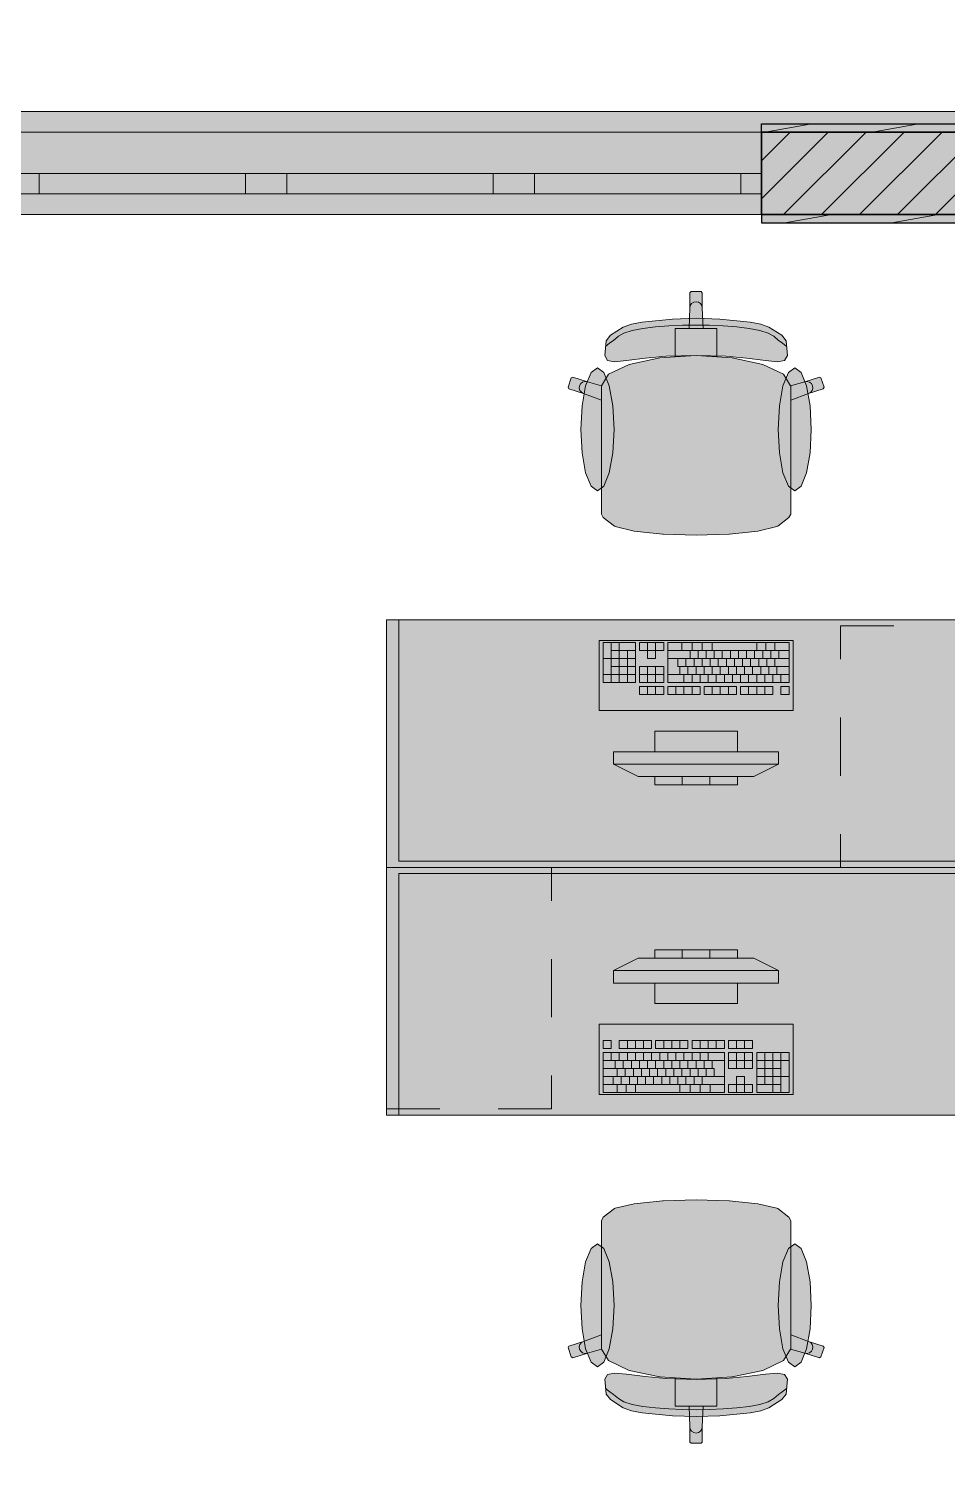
# Model space of a CAD drawing. Header units: inches. Extents: x 99 to 83418, y 65 to 21631.
# Drawn here: x 67800 to 70025, y 16594 to 20088 of the extents above; entities that cross this region are included whole.
import ezdxf

# ---------------------------------------------------------------- set-up
doc = ezdxf.new("R2010")
doc.units = ezdxf.units.IN
doc.header["$MEASUREMENT"] = 0
doc.layers.add('PDF_Interior$-$Furniture$', color=7, linetype='Continuous', true_color=0x573938)
doc.layers.add('PDF_Structural - Bearing', color=7, linetype='Continuous')

msp = doc.modelspace()

# ---------------------------------------------------------------- hatches: boundary and pattern name
at = {"layer": 'PDF_Interior$-$Furniture$', "true_color": 0xffffff, "transparency": 33554559}
for points in [[(69187.6, 18980), (69187.6, 18943.9), (69187.6, 18912.9), (69192.1, 18904.3), (69218.9, 18883.1), (69221.1, 18882.3), (69267, 18871.6), (69335.8, 18864.4), (69336.8, 18864.3), (69416.9, 18861.9), (69416.9, 19451.9), (69404.8, 19451.9), (69401.8, 19448.9), (69401.8, 19412), (69400, 19362.1), (69366.5, 19362.1), (69366.5, 19332.2), (69366.5, 19293.5), (69329.1, 19291.1), (69254.7, 19275.2), (69205, 19251.4), (69187.7, 19223.6), (69153.5, 19233.3), (69118.1, 19244.7), (69114.3, 19242.7), (69106.9, 19220), (69108.8, 19216.2), (69144.2, 19204.8), (69187.6, 19189.1)], [(69646.1, 18980), (69646.1, 19189.1), (69689.5, 19204.8), (69724.9, 19216.2), (69726.9, 19220), (69719.4, 19242.7), (69715.6, 19244.7), (69680.2, 19233.3), (69646, 19223.6), (69628.7, 19251.4), (69579, 19275.2), (69504.6, 19291.1), (69467.2, 19293.5), (69467.2, 19332.2), (69467.2, 19362.1), (69433.7, 19362.1), (69432, 19412), (69432, 19448.9), (69428.9, 19451.9), (69416.9, 19451.9), (69416.9, 18861.9), (69496.9, 18864.3), (69498, 18864.4), (69566.7, 18871.6), (69612.6, 18882.3), (69614.8, 18883.1), (69641.6, 18904.3), (69646.1, 18912.9), (69646.1, 18943.9)], [(69359.4, 19384.9), (69286.1, 19377.9), (69260.3, 19373.1), (69240.3, 19365.9), (69209.3, 19345.8), (69198.8, 19332.6), (69195.5, 19296.5), (69202.2, 19285), (69219.4, 19281.9), (69248.3, 19284.5), (69293.6, 19290.4), (69344.6, 19295), (69416.9, 19297.3), (69416.9, 19387.1)], [(69474.4, 19384.9), (69416.9, 19387.1), (69416.9, 19297.3), (69489.2, 19295), (69540.1, 19290.4), (69585.4, 19284.5), (69614.3, 19281.9), (69631.5, 19285), (69638.3, 19296.5), (69635, 19332.6), (69624.4, 19345.8), (69593.4, 19365.9), (69573.4, 19373.1), (69547.6, 19377.9)], [(69137.6, 19117.8), (69139.4, 19074), (69145.1, 19031.2), (69154.5, 18996.5), (69166, 18975.4), (69177.8, 18968.8), (69189.7, 18975.4), (69201.2, 18996.6), (69210.6, 19031.3), (69216.3, 19074.1), (69218.1, 19117.9), (69216.3, 19161.7), (69210.6, 19204.5), (69201.3, 19239.1), (69189.7, 19260.3), (69177.9, 19266.9), (69166, 19260.3), (69154.5, 19239.1), (69145.1, 19204.4), (69139.4, 19161.6)], [(69696.2, 19117.8), (69694.4, 19161.6), (69688.6, 19204.4), (69679.3, 19239.1), (69667.7, 19260.3), (69655.9, 19266.9), (69644, 19260.3), (69632.5, 19239.2), (69623.1, 19204.5), (69617.4, 19161.7), (69615.6, 19117.9), (69617.4, 19074.1), (69623.1, 19031.2), (69632.5, 18996.5), (69644.1, 18975.4), (69655.9, 18968.8), (69667.7, 18975.3), (69679.3, 18996.5), (69688.7, 19031.2), (69694.4, 19074)], [(68696.9, 18041.9), (68696.9, 18071.9), (68696.9, 18656.9), (68666.9, 18656.9), (68666.9, 17456.9), (68696.9, 17456.9)], [(69616.9, 18336.9), (69516.9, 18336.9), (69516.9, 18386.9), (69316.9, 18386.9), (69316.9, 18336.9), (69216.9, 18336.9), (69216.9, 18306.9), (69276.9, 18276.9), (69316.9, 18276.9), (69316.9, 18256.9), (69516.9, 18256.9), (69516.9, 18276.9), (69556.9, 18276.9), (69616.9, 18306.9)], [(69216.9, 17776.9), (69316.9, 17776.9), (69316.9, 17726.9), (69516.9, 17726.9), (69516.9, 17776.9), (69616.9, 17776.9), (69616.9, 17806.9), (69556.9, 17836.9), (69516.9, 17836.9), (69516.9, 17856.9), (69316.9, 17856.9), (69316.9, 17836.9), (69276.9, 17836.9), (69216.9, 17806.9)], [(69187.6, 17133.7), (69187.6, 16924.6), (69144.2, 16908.9), (69108.8, 16897.5), (69106.9, 16893.7), (69114.3, 16871), (69118.1, 16869), (69153.5, 16880.5), (69187.7, 16890.1), (69205, 16862.3), (69254.7, 16838.5), (69329.1, 16822.6), (69366.5, 16820.2), (69366.5, 16781.5), (69366.5, 16751.6), (69400, 16751.6), (69401.8, 16701.7), (69401.8, 16664.8), (69404.8, 16661.9), (69416.9, 16661.9), (69416.9, 17251.9), (69336.8, 17249.4), (69335.8, 17249.3), (69267, 17242.1), (69221.1, 17231.4), (69218.9, 17230.6), (69192.1, 17209.4), (69187.6, 17200.8), (69187.6, 17169.8)], [(69646.1, 17133.7), (69646.1, 17169.8), (69646.1, 17200.8), (69641.6, 17209.4), (69614.8, 17230.6), (69612.6, 17231.4), (69566.7, 17242.1), (69498, 17249.3), (69496.9, 17249.4), (69416.9, 17251.9), (69416.9, 16661.9), (69428.9, 16661.9), (69432, 16664.8), (69432, 16701.7), (69433.7, 16751.6), (69467.2, 16751.6), (69467.2, 16781.5), (69467.2, 16820.2), (69504.6, 16822.6), (69579, 16838.5), (69628.7, 16862.3), (69646, 16890.1), (69680.2, 16880.5), (69715.6, 16869), (69719.4, 16871), (69726.9, 16893.7), (69724.9, 16897.5), (69689.5, 16908.9), (69646.1, 16924.6)], [(69137.6, 16995.9), (69139.4, 16952.2), (69145.1, 16909.4), (69154.5, 16874.7), (69166, 16853.5), (69177.9, 16846.9), (69189.7, 16853.5), (69201.2, 16874.6), (69210.6, 16909.3), (69216.3, 16952.1), (69218.1, 16995.9), (69216.3, 17039.7), (69210.6, 17082.5), (69201.2, 17117.1), (69189.7, 17138.3), (69177.9, 17144.9), (69166, 17138.3), (69154.5, 17117.2), (69145.1, 17082.5), (69139.4, 17039.7)], [(69696.1, 16995.9), (69694.4, 17039.7), (69688.6, 17082.5), (69679.3, 17117.2), (69667.7, 17138.4), (69655.9, 17144.9), (69644.1, 17138.3), (69632.5, 17117.2), (69623.1, 17082.5), (69617.4, 17039.7), (69615.6, 16995.9), (69617.4, 16952.1), (69623.1, 16909.3), (69632.5, 16874.6), (69644.1, 16853.5), (69655.9, 16846.9), (69667.7, 16853.5), (69679.3, 16874.7), (69688.6, 16909.3), (69694.4, 16952.2)], [(69359.4, 16728.8), (69416.9, 16726.6), (69416.9, 16816.4), (69344.6, 16818.7), (69293.6, 16823.4), (69248.3, 16829.2), (69219.4, 16831.8), (69202.2, 16828.7), (69195.5, 16817.2), (69198.8, 16781.1), (69209.3, 16767.9), (69240.3, 16747.8), (69260.3, 16740.6), (69286.1, 16735.8)], [(69474.4, 16728.8), (69547.6, 16735.8), (69573.4, 16740.6), (69593.4, 16747.8), (69624.4, 16767.9), (69635, 16781.1), (69638.3, 16817.2), (69631.5, 16828.7), (69614.3, 16831.8), (69585.4, 16829.2), (69540.1, 16823.4), (69489.2, 16818.7), (69416.9, 16816.4), (69416.9, 16726.6)]]:
    msp.add_hatch(color=7, dxfattribs=at).paths.add_polyline_path(points)

# ---------------------------------------------------------------- linework, layer by layer
at = {"layer": 'PDF_Interior$-$Furniture$', "color": 126, "lineweight": 25, "true_color": 0x008060}
msp.add_lwpolyline([(70150.4, 19838.1), (69575.4, 19838.1), (69575.4, 19858.1), (70130.4, 19858.1)], dxfattribs=at)
at = {"layer": 'PDF_Interior$-$Furniture$', "color": 121, "lineweight": 13, "true_color": 0x80ffdf}
for points in [[(69697.3, 19858.1), (69583.9, 19838.1)], [(69956.5, 19858.1), (69843.1, 19838.1)], [(69632, 19618.1), (69745.4, 19638.1)], [(69891.1, 19618.1), (70004.5, 19638.1)]]:
    msp.add_lwpolyline(points, dxfattribs=at)
at = {"layer": 'PDF_Interior$-$Furniture$', "color": 126, "lineweight": 25, "true_color": 0x008060}
msp.add_lwpolyline([(70875.4, 19638.1), (69575.4, 19638.1), (69575.4, 19618.1), (70875.4, 19618.1)], close=True, dxfattribs=at)
at = {"layer": 'PDF_Interior$-$Furniture$', "lineweight": 13}
for points in [[(69400, 19362.1), (69401.8, 19412), (69402.9, 19417.7), (69406.2, 19422.5), (69411.1, 19425.8), (69416.9, 19426.9), (69422.6, 19425.8), (69427.5, 19422.5), (69430.8, 19417.7), (69432, 19412), (69433.7, 19362.1)], [(69401.8, 19412), (69401.8, 19448.9), (69404.8, 19451.9), (69416.9, 19451.9), (69428.9, 19451.9), (69432, 19448.9), (69432, 19412)], [(69198.1, 19319.4), (69201.8, 19322.1), (69208.1, 19327.2), (69217.1, 19333.4), (69228.8, 19343.4), (69242, 19351.1), (69262.4, 19357.4), (69288.3, 19362.3), (69318.3, 19366), (69350.8, 19368.6), (69384.1, 19370), (69416.9, 19370.5), (69449.6, 19370), (69482.9, 19368.6), (69515.4, 19366), (69545.4, 19362.3), (69571.3, 19357.4), (69591.7, 19351.1), (69604.9, 19343.4), (69616.6, 19333.4), (69625.6, 19327.2), (69631.9, 19322.1), (69635.6, 19319.4)], [(69467.2, 19293.5), (69467.2, 19332.2), (69467.2, 19362.1), (69433.7, 19362.1), (69416.9, 19362.1), (69400, 19362.1), (69366.5, 19362.1), (69366.5, 19332.2), (69366.5, 19293.5)], [(69646, 19223.6), (69628.7, 19251.4), (69579, 19275.2), (69504.6, 19291.1), (69467.2, 19293.5), (69416.9, 19296.7), (69366.5, 19293.5), (69329.1, 19291.1), (69254.7, 19275.2), (69205, 19251.4), (69187.7, 19223.6)], [(69187.6, 19189.1), (69144.2, 19204.8), (69139.1, 19207.7), (69135.4, 19212.2), (69133.8, 19217.9), (69134.5, 19223.7), (69137.4, 19228.8), (69142, 19232.4), (69147.7, 19233.9), (69153.5, 19233.3), (69118.1, 19244.7), (69114.3, 19242.7), (69106.9, 19220), (69108.8, 19216.2), (69144.2, 19204.8)], [(69153.5, 19233.3), (69187.7, 19223.6), (69187.6, 19223.4), (69187.6, 19189.1), (69187.6, 18980), (69187.6, 18943.9), (69187.6, 18912.9), (69192.1, 18904.3), (69218.9, 18883.1), (69221.1, 18882.3), (69267, 18871.6), (69335.8, 18864.4), (69336.8, 18864.3), (69416.9, 18861.9), (69496.9, 18864.3), (69498, 18864.4), (69566.7, 18871.6), (69612.6, 18882.3), (69614.8, 18883.1), (69641.6, 18904.3), (69646.1, 18912.9), (69646.1, 18943.9), (69646.1, 18980), (69646.1, 19189.1), (69646.1, 19223.4), (69646, 19223.6), (69680.2, 19233.3)], [(69646.1, 19189.1), (69689.5, 19204.8), (69694.6, 19207.7), (69698.3, 19212.2), (69699.9, 19217.9), (69699.2, 19223.7), (69696.3, 19228.8), (69691.7, 19232.4), (69686, 19233.9), (69680.2, 19233.3), (69715.6, 19244.7), (69719.4, 19242.7), (69726.9, 19220), (69724.9, 19216.2), (69689.5, 19204.8)], [(70166.9, 18056.9), (68666.9, 18056.9), (68666.9, 18656.9), (70166.9, 18656.9)], [(70151.9, 18071.9), (68696.9, 18071.9), (68696.9, 18656.9), (68666.9, 18656.9), (68666.9, 17456.9), (68696.9, 17456.9), (68696.9, 18041.9), (70151.9, 18041.9)], [(69896.3, 18641.9), (69766.9, 18641.9), (69766.9, 18561)], [(69211.2, 18602), (69211.2, 18505)], [(69230.8, 18602), (69230.8, 18505)], [(69318.9, 18602), (69318.9, 18582.6), (69299.4, 18582.6), (69299.4, 18602)], [(69382.6, 18602), (69382.6, 18582.6)], [(69407.1, 18602), (69407.1, 18582.6)], [(69431.5, 18602), (69431.5, 18582.6)], [(69456, 18602), (69456, 18582.6)], [(69563.7, 18602), (69563.7, 18582.6)], [(69585.8, 18602), (69585.8, 18582.6)], [(69607.8, 18602), (69607.8, 18582.6)], [(69270, 18563.2), (69191.6, 18563.2)], [(69270, 18582.6), (69211.2, 18582.6)], [(69250.4, 18582.6), (69250.4, 18505)], [(69642.1, 18582.6), (69348.3, 18582.6)], [(69642.1, 18563.2), (69348.3, 18563.2)], [(69642.1, 18543.8), (69372.8, 18543.8), (69372.8, 18563.2)], [(69392.4, 18563.2), (69392.4, 18543.8)], [(69402.2, 18582.6), (69402.2, 18563.2)], [(69412, 18563.2), (69412, 18543.8)], [(69421.8, 18582.6), (69421.8, 18563.2)], [(69431.5, 18563.2), (69431.5, 18543.8)], [(69441.3, 18582.6), (69441.3, 18563.2)], [(69451.1, 18563.2), (69451.1, 18543.8)], [(69460.9, 18582.6), (69460.9, 18563.2)], [(69470.7, 18563.2), (69470.7, 18543.8)], [(69480.5, 18582.6), (69480.5, 18563.2)], [(69490.3, 18563.2), (69490.3, 18543.8)], [(69500.1, 18582.6), (69500.1, 18563.2)], [(69509.9, 18563.2), (69509.9, 18543.8)], [(69519.7, 18582.6), (69519.7, 18563.2)], [(69529.5, 18563.2), (69529.5, 18543.8)], [(69539.3, 18582.6), (69539.3, 18563.2)], [(69549, 18563.2), (69549, 18543.8)], [(69558.8, 18582.6), (69558.8, 18563.2)], [(69568.6, 18563.2), (69568.6, 18543.8)], [(69578.4, 18582.6), (69578.4, 18563.2)], [(69588.2, 18563.2), (69588.2, 18543.8)], [(69598, 18582.6), (69598, 18563.2)], [(69607.8, 18563.2), (69607.8, 18543.8)], [(69617.6, 18582.6), (69617.6, 18563.2)], [(69270, 18524.4), (69191.6, 18524.4)], [(69270, 18543.8), (69211.2, 18543.8)], [(69338.5, 18524.4), (69279.8, 18524.4)], [(69299.4, 18543.8), (69299.4, 18505)], [(69318.9, 18543.8), (69318.9, 18505)], [(69642.1, 18524.4), (69348.3, 18524.4)], [(69377.7, 18543.8), (69377.7, 18524.4)], [(69387.5, 18524.4), (69387.5, 18505)], [(69397.3, 18543.8), (69397.3, 18524.4)], [(69407.1, 18524.4), (69407.1, 18505)], [(69416.9, 18543.8), (69416.9, 18524.4)], [(69426.6, 18524.4), (69426.6, 18505)], [(69436.4, 18543.8), (69436.4, 18524.4)], [(69446.2, 18524.4), (69446.2, 18505)], [(69456, 18543.8), (69456, 18524.4)], [(69465.8, 18524.4), (69465.8, 18505)], [(69475.6, 18543.8), (69475.6, 18524.4)], [(69485.4, 18524.4), (69485.4, 18505)], [(69495.2, 18543.8), (69495.2, 18524.4)], [(69505, 18524.4), (69505, 18505)], [(69514.8, 18543.8), (69514.8, 18524.4)], [(69524.6, 18524.4), (69524.6, 18505)], [(69534.4, 18543.8), (69534.4, 18524.4)], [(69544.1, 18524.4), (69544.1, 18505)], [(69553.9, 18543.8), (69553.9, 18524.4)], [(69563.7, 18524.4), (69563.7, 18505)], [(69573.5, 18543.8), (69573.5, 18524.4)], [(69583.3, 18524.4), (69583.3, 18505)], [(69593.1, 18543.8), (69593.1, 18524.4)], [(69602.9, 18524.4), (69602.9, 18505)], [(69612.7, 18543.8), (69612.7, 18524.4)], [(69622.5, 18524.4), (69622.5, 18505)], [(69299.4, 18495.3), (69299.4, 18475.9)], [(69318.9, 18495.3), (69318.9, 18475.9)], [(69367.9, 18495.3), (69367.9, 18475.9)], [(69387.5, 18495.3), (69387.5, 18475.9)], [(69407.1, 18495.3), (69407.1, 18475.9)], [(69456, 18495.3), (69456, 18475.9)], [(69475.6, 18495.3), (69475.6, 18475.9)], [(69495.2, 18495.3), (69495.2, 18475.9)], [(69544.1, 18495.3), (69544.1, 18475.9)], [(69563.7, 18495.3), (69563.7, 18475.9)], [(69583.3, 18495.3), (69583.3, 18475.9)], [(69766.9, 18419.9), (69766.9, 18278.8)], [(69616.9, 18306.9), (69556.9, 18276.9), (69276.9, 18276.9), (69216.9, 18306.9)], [(69383.5, 18276.9), (69383.5, 18256.9)], [(69450.2, 18276.9), (69450.2, 18256.9)], [(69766.9, 18137.7), (69766.9, 18056.9)], [(70166.9, 18056.9), (68666.9, 18056.9), (68666.9, 17456.9), (70166.9, 17456.9)], [(69066.9, 17976), (69066.9, 18056.9)], [(69383.5, 17836.9), (69383.5, 17856.9)], [(69450.2, 17836.9), (69450.2, 17856.9)], [(69066.9, 17693.8), (69066.9, 17834.9)], [(69216.9, 17806.9), (69276.9, 17836.9), (69556.9, 17836.9), (69616.9, 17806.9)], [(69211.2, 17589.3), (69211.2, 17608.7)], [(69230.8, 17589.3), (69230.8, 17608.7)], [(69250.4, 17618.4), (69250.4, 17637.8)], [(69250.4, 17589.3), (69250.4, 17608.7)], [(69270, 17618.4), (69270, 17637.8)], [(69270, 17589.3), (69270, 17608.7)], [(69289.6, 17618.4), (69289.6, 17637.8)], [(69289.6, 17589.3), (69289.6, 17608.7)], [(69309.1, 17589.3), (69309.1, 17608.7)], [(69328.7, 17589.3), (69328.7, 17608.7)], [(69338.5, 17618.4), (69338.5, 17637.8)], [(69348.3, 17589.3), (69348.3, 17608.7)], [(69358.1, 17618.4), (69358.1, 17637.8)], [(69367.9, 17589.3), (69367.9, 17608.7)], [(69377.7, 17618.4), (69377.7, 17637.8)], [(69387.5, 17589.3), (69387.5, 17608.7)], [(69407.1, 17589.3), (69407.1, 17608.7)], [(69426.6, 17618.4), (69426.6, 17637.8)], [(69426.6, 17589.3), (69426.6, 17608.7)], [(69446.2, 17618.4), (69446.2, 17637.8)], [(69446.2, 17589.3), (69446.2, 17608.7)], [(69465.8, 17618.4), (69465.8, 17637.8)], [(69514.8, 17618.4), (69514.8, 17637.8)], [(69514.8, 17569.9), (69514.8, 17608.7)], [(69534.4, 17618.4), (69534.4, 17637.8)], [(69534.4, 17569.9), (69534.4, 17608.7)], [(69583.3, 17531.1), (69583.3, 17608.7)], [(69602.9, 17511.7), (69602.9, 17608.7)], [(69622.5, 17511.7), (69622.5, 17608.7)], [(69191.6, 17589.3), (69485.4, 17589.3)], [(69221, 17569.9), (69221, 17589.3)], [(69240.6, 17569.9), (69240.6, 17589.3)], [(69260.2, 17569.9), (69260.2, 17589.3)], [(69279.8, 17569.9), (69279.8, 17589.3)], [(69299.4, 17569.9), (69299.4, 17589.3)], [(69318.9, 17569.9), (69318.9, 17589.3)], [(69338.5, 17569.9), (69338.5, 17589.3)], [(69358.1, 17569.9), (69358.1, 17589.3)], [(69377.7, 17569.9), (69377.7, 17589.3)], [(69397.3, 17569.9), (69397.3, 17589.3)], [(69416.9, 17569.9), (69416.9, 17589.3)], [(69436.4, 17569.9), (69436.4, 17589.3)], [(69456, 17569.9), (69456, 17589.3)], [(69495.2, 17589.3), (69553.9, 17589.3)], [(69563.7, 17589.3), (69642.1, 17589.3)], [(68937.4, 17471.9), (69066.9, 17471.9), (69066.9, 17552.7)], [(69191.6, 17569.9), (69460.9, 17569.9), (69460.9, 17550.5)], [(69191.6, 17550.5), (69485.4, 17550.5)], [(69216.1, 17531.1), (69216.1, 17550.5)], [(69225.9, 17550.5), (69225.9, 17569.9)], [(69235.7, 17531.1), (69235.7, 17550.5)], [(69245.5, 17550.5), (69245.5, 17569.9)], [(69255.3, 17531.1), (69255.3, 17550.5)], [(69265.1, 17550.5), (69265.1, 17569.9)], [(69274.9, 17531.1), (69274.9, 17550.5)], [(69284.7, 17550.5), (69284.7, 17569.9)], [(69294.5, 17531.1), (69294.5, 17550.5)], [(69304.3, 17550.5), (69304.3, 17569.9)], [(69314, 17531.1), (69314, 17550.5)], [(69323.8, 17550.5), (69323.8, 17569.9)], [(69333.6, 17531.1), (69333.6, 17550.5)], [(69343.4, 17550.5), (69343.4, 17569.9)], [(69353.2, 17531.1), (69353.2, 17550.5)], [(69363, 17550.5), (69363, 17569.9)], [(69372.8, 17531.1), (69372.8, 17550.5)], [(69382.6, 17550.5), (69382.6, 17569.9)], [(69392.4, 17531.1), (69392.4, 17550.5)], [(69402.2, 17550.5), (69402.2, 17569.9)], [(69412, 17531.1), (69412, 17550.5)], [(69421.8, 17550.5), (69421.8, 17569.9)], [(69431.5, 17531.1), (69431.5, 17550.5)], [(69441.3, 17550.5), (69441.3, 17569.9)], [(69563.7, 17569.9), (69622.5, 17569.9)], [(69563.7, 17550.5), (69642.1, 17550.5)], [(69191.6, 17531.1), (69485.4, 17531.1)], [(69225.9, 17511.7), (69225.9, 17531.1)], [(69247.9, 17511.7), (69247.9, 17531.1)], [(69270, 17511.7), (69270, 17531.1)], [(69377.7, 17511.7), (69377.7, 17531.1)], [(69402.2, 17511.7), (69402.2, 17531.1)], [(69426.6, 17511.7), (69426.6, 17531.1)], [(69451.1, 17511.7), (69451.1, 17531.1)], [(69514.8, 17511.7), (69514.8, 17531.1), (69534.4, 17531.1), (69534.4, 17511.7)], [(69563.7, 17531.1), (69622.5, 17531.1)], [(68666.9, 17471.9), (68796.3, 17471.9)], [(69680.2, 16880.5), (69646, 16890.1), (69646.1, 16890.3), (69646.1, 16924.6), (69646.1, 17133.7), (69646.1, 17169.8), (69646.1, 17200.8), (69641.6, 17209.4), (69614.8, 17230.6), (69612.6, 17231.4), (69566.7, 17242.1), (69498, 17249.3), (69496.9, 17249.4), (69416.9, 17251.9), (69336.8, 17249.4), (69335.8, 17249.3), (69267, 17242.1), (69221.1, 17231.4), (69218.9, 17230.6), (69192.1, 17209.4), (69187.6, 17200.8), (69187.6, 17169.8), (69187.6, 17133.7), (69187.6, 16924.6), (69187.6, 16890.3), (69187.7, 16890.1), (69153.5, 16880.5)], [(69187.6, 16924.6), (69144.2, 16908.9), (69139.1, 16906.1), (69135.4, 16901.5), (69133.8, 16895.9), (69134.5, 16890.1), (69137.4, 16885), (69142, 16881.3), (69147.7, 16879.8), (69153.5, 16880.5), (69118.1, 16869), (69114.3, 16871), (69106.9, 16893.7), (69108.8, 16897.5), (69144.2, 16908.9)], [(69646.1, 16924.6), (69689.5, 16908.9), (69694.6, 16906.1), (69698.3, 16901.5), (69699.9, 16895.9), (69699.2, 16890.1), (69696.3, 16885), (69691.7, 16881.3), (69686, 16879.8), (69680.2, 16880.5), (69715.6, 16869), (69719.4, 16871), (69726.9, 16893.7), (69724.9, 16897.5), (69689.5, 16908.9)], [(69187.7, 16890.1), (69205, 16862.3), (69254.7, 16838.5), (69329.1, 16822.6), (69366.5, 16820.2), (69416.9, 16817), (69467.2, 16820.2), (69504.6, 16822.6), (69579, 16838.5), (69628.7, 16862.3), (69646, 16890.1)], [(69366.5, 16820.2), (69366.5, 16781.5), (69366.5, 16751.6), (69400, 16751.6), (69416.9, 16751.6), (69433.7, 16751.6), (69467.2, 16751.6), (69467.2, 16781.5), (69467.2, 16820.2)], [(69635.6, 16794.3), (69631.9, 16791.6), (69625.6, 16786.5), (69616.6, 16780.3), (69604.9, 16770.3), (69591.7, 16762.6), (69571.3, 16756.3), (69545.4, 16751.4), (69515.4, 16747.7), (69482.9, 16745.2), (69449.6, 16743.7), (69416.9, 16743.2), (69384.1, 16743.7), (69350.8, 16745.2), (69318.3, 16747.7), (69288.3, 16751.4), (69262.4, 16756.3), (69242, 16762.6), (69228.8, 16770.3), (69217.1, 16780.3), (69208.1, 16786.5), (69201.8, 16791.6), (69198.1, 16794.3)], [(69433.7, 16751.6), (69432, 16701.7), (69430.8, 16696), (69427.5, 16691.2), (69422.6, 16687.9), (69416.9, 16686.8), (69411.1, 16687.9), (69406.2, 16691.2), (69402.9, 16696), (69401.8, 16701.7), (69400, 16751.6)], [(69432, 16701.7), (69432, 16664.8), (69428.9, 16661.9), (69416.9, 16661.9), (69404.8, 16661.9), (69401.8, 16664.8), (69401.8, 16701.7)]]:
    msp.add_lwpolyline(points, dxfattribs=at)
for points in [[(69540.1, 19290.4), (69489.2, 19295), (69416.9, 19297.3), (69344.6, 19295), (69293.6, 19290.4), (69248.3, 19284.5), (69219.4, 19281.9), (69202.2, 19285), (69195.5, 19296.5), (69198.8, 19332.6), (69209.3, 19345.8), (69240.3, 19365.9), (69260.3, 19373.1), (69286.1, 19377.9), (69359.4, 19384.9), (69416.9, 19387.1), (69474.4, 19384.9), (69547.6, 19377.9), (69573.4, 19373.1), (69593.4, 19365.9), (69624.4, 19345.8), (69635, 19332.6), (69638.3, 19296.5), (69631.5, 19285), (69614.3, 19281.9), (69585.4, 19284.5)], [(69137.6, 19117.8), (69140.7, 19174.8), (69149.4, 19223.2), (69162.4, 19255.5), (69177.8, 19266.8), (69193.3, 19255.5), (69206.3, 19223.2), (69215, 19174.8), (69218.1, 19117.8), (69215, 19060.8), (69206.3, 19012.4), (69193.3, 18980.1), (69177.8, 18968.8), (69162.4, 18980.1), (69149.4, 19012.4), (69140.7, 19060.8)], [(69693.1, 19174.8), (69684.3, 19223.2), (69671.3, 19255.5), (69655.9, 19266.8), (69640.5, 19255.5), (69627.4, 19223.2), (69618.7, 19174.8), (69615.6, 19117.8), (69618.7, 19060.8), (69627.4, 19012.4), (69640.5, 18980.1), (69655.9, 18968.8), (69671.3, 18980.1), (69684.3, 19012.4), (69693.1, 19060.8), (69696.1, 19117.8)], [(69651.9, 18606.9), (69181.9, 18606.9), (69181.9, 18436.9), (69651.9, 18436.9)], [(69270, 18602), (69191.6, 18602), (69191.6, 18505), (69270, 18505)], [(69338.5, 18602), (69279.8, 18602), (69279.8, 18582.6), (69299.4, 18582.6), (69299.4, 18563.2), (69318.9, 18563.2), (69318.9, 18582.6), (69338.5, 18582.6)], [(69642.1, 18602), (69348.3, 18602), (69348.3, 18505), (69642.1, 18505)], [(69338.5, 18543.8), (69279.8, 18543.8), (69279.8, 18505), (69338.5, 18505)], [(69338.5, 18495.3), (69279.8, 18495.3), (69279.8, 18475.9), (69338.5, 18475.9)], [(69426.6, 18495.3), (69348.3, 18495.3), (69348.3, 18475.9), (69426.6, 18475.9)], [(69514.8, 18495.3), (69436.4, 18495.3), (69436.4, 18475.9), (69514.8, 18475.9)], [(69602.9, 18495.3), (69524.6, 18495.3), (69524.6, 18475.9), (69602.9, 18475.9)], [(69642.1, 18495.3), (69622.5, 18495.3), (69622.5, 18475.9), (69642.1, 18475.9)], [(69516.9, 18386.9), (69316.9, 18386.9), (69316.9, 18336.9), (69516.9, 18336.9)], [(69616.9, 18336.9), (69216.9, 18336.9), (69216.9, 18306.9), (69616.9, 18306.9)], [(69516.9, 18276.9), (69316.9, 18276.9), (69316.9, 18256.9), (69516.9, 18256.9)], [(69316.9, 17836.9), (69516.9, 17836.9), (69516.9, 17856.9), (69316.9, 17856.9)], [(69216.9, 17776.9), (69616.9, 17776.9), (69616.9, 17806.9), (69216.9, 17806.9)], [(69316.9, 17726.9), (69516.9, 17726.9), (69516.9, 17776.9), (69316.9, 17776.9)], [(69181.9, 17506.9), (69651.9, 17506.9), (69651.9, 17676.9), (69181.9, 17676.9)], [(69191.6, 17618.4), (69211.2, 17618.4), (69211.2, 17637.8), (69191.6, 17637.8)], [(69191.6, 17511.7), (69485.4, 17511.7), (69485.4, 17608.7), (69191.6, 17608.7)], [(69230.8, 17618.4), (69309.1, 17618.4), (69309.1, 17637.8), (69230.8, 17637.8)], [(69318.9, 17618.4), (69397.3, 17618.4), (69397.3, 17637.8), (69318.9, 17637.8)], [(69407.1, 17618.4), (69485.4, 17618.4), (69485.4, 17637.8), (69407.1, 17637.8)], [(69495.2, 17618.4), (69553.9, 17618.4), (69553.9, 17637.8), (69495.2, 17637.8)], [(69495.2, 17569.9), (69553.9, 17569.9), (69553.9, 17608.7), (69495.2, 17608.7)], [(69563.7, 17511.7), (69642.1, 17511.7), (69642.1, 17608.7), (69563.7, 17608.7)], [(69495.2, 17511.7), (69553.9, 17511.7), (69553.9, 17531.1), (69534.4, 17531.1), (69534.4, 17550.5), (69514.8, 17550.5), (69514.8, 17531.1), (69495.2, 17531.1)], [(69140.7, 16938.9), (69149.4, 16890.6), (69162.4, 16858.2), (69177.8, 16846.9), (69193.3, 16858.2), (69206.3, 16890.6), (69215, 16938.9), (69218.1, 16995.9), (69215, 17052.9), (69206.3, 17101.3), (69193.3, 17133.6), (69177.8, 17144.9), (69162.4, 17133.6), (69149.4, 17101.3), (69140.7, 17052.9), (69137.6, 16995.9)], [(69696.1, 16995.9), (69693.1, 16938.9), (69684.3, 16890.6), (69671.3, 16858.2), (69655.9, 16846.9), (69640.5, 16858.2), (69627.4, 16890.6), (69618.7, 16938.9), (69615.6, 16995.9), (69618.7, 17052.9), (69627.4, 17101.3), (69640.5, 17133.6), (69655.9, 17144.9), (69671.3, 17133.6), (69684.3, 17101.3), (69693.1, 17052.9)], [(69293.6, 16823.4), (69344.6, 16818.7), (69416.9, 16816.4), (69489.2, 16818.7), (69540.1, 16823.4), (69585.4, 16829.2), (69614.3, 16831.8), (69631.5, 16828.7), (69638.3, 16817.2), (69635, 16781.1), (69624.4, 16767.9), (69593.4, 16747.8), (69573.4, 16740.6), (69547.6, 16735.8), (69474.4, 16728.8), (69416.9, 16726.6), (69359.4, 16728.8), (69286.1, 16735.8), (69260.3, 16740.6), (69240.3, 16747.8), (69209.3, 16767.9), (69198.8, 16781.1), (69195.5, 16817.2), (69202.2, 16828.7), (69219.4, 16831.8), (69248.3, 16829.2)]]:
    msp.add_lwpolyline(points, close=True, dxfattribs=at)
at = {"layer": 'PDF_Interior$-$Furniture$', "color": 7, "lineweight": 0, "true_color": 0xffffff, "transparency": 33554559}
for points in [[(69575.4, 19858.1), (69575.4, 19838.1), (70130.4, 19858.1), (70150.4, 19838.1)], [(70875.4, 19638.1), (69575.4, 19638.1), (70875.4, 19618.1), (69575.4, 19618.1)], [(68666.9, 18056.9), (70166.9, 18056.9), (68666.9, 18656.9), (70166.9, 18656.9)], [(69651.9, 18436.9), (69651.9, 18606.9), (69181.9, 18436.9), (69181.9, 18606.9)], [(68696.9, 18071.9), (68696.9, 18041.9), (70151.9, 18071.9), (70151.9, 18041.9)], [(70166.9, 18056.9), (68666.9, 18056.9), (70166.9, 17456.9), (68666.9, 17456.9)], [(69181.9, 17676.9), (69181.9, 17506.9), (69651.9, 17676.9), (69651.9, 17506.9)]]:
    msp.add_solid(points, dxfattribs=at)
at = {"layer": 'PDF_Structural - Bearing', "color": 251, "lineweight": 18, "true_color": 0x6a6a6a}
for points in [[(70450.4, 20088.1), (70150.4, 20088.1), (70100.4, 20088.1), (70100.4, 19888.1), (67250.4, 19888.1), (67250.4, 20038.1), (67250.4, 20088.1), (66900.4, 20088.1)], [(67200.4, 20038.1), (67200.4, 19838.1), (67250.4, 19838.1), (70150.4, 19838.1), (70150.4, 19888.1), (70150.4, 20038.1)]]:
    msp.add_lwpolyline(points, dxfattribs=at)
at = {"layer": 'PDF_Structural - Bearing', "lineweight": 35}
msp.add_lwpolyline([(70150.4, 20038.1), (70150.4, 20088.1), (70150.4, 20038.1), (70150.4, 19838.1), (69575.4, 19838.1), (69575.4, 19738.1), (69575.4, 19688.1), (69575.4, 19638.1), (70875.4, 19638.1), (70875.4, 19688.1), (70875.4, 19738.1), (70875.4, 19838.1), (70450.4, 19838.1), (70450.4, 20038.1), (70450.4, 20088.1), (70450.4, 20038.1)], dxfattribs=at)
at = {"layer": 'PDF_Structural - Bearing', "color": 11, "lineweight": 9, "true_color": 0xfe847a}
for points in [[(69996.7, 19638.1), (70196.7, 19838.1), (70396.7, 20038.1), (70446.7, 20088.1)], [(69575.4, 19676.4), (69737.1, 19838.1)], [(69575.4, 19768.3), (69645.2, 19838.1)], [(69629, 19638.1), (69829, 19838.1)], [(69721, 19638.1), (69921, 19838.1)], [(69812.9, 19638.1), (70012.9, 19838.1)], [(69904.8, 19638.1), (70104.8, 19838.1)]]:
    msp.add_lwpolyline(points, dxfattribs=at)
at = {"layer": 'PDF_Structural - Bearing', "color": 123, "lineweight": 18, "true_color": 0x71cebe}
msp.add_lwpolyline([(53950.4, 19838.1), (53950.4, 10888.1), (70187.9, 10888.1), (70187.9, 8375.6), (73662.8, 8375.6), (73662.8, 10888.1), (80150.5, 10888.1), (80150.5, 19838.1)], close=True, dxfattribs=at)
at = {"layer": 'PDF_Structural - Bearing', "lineweight": 13}
for points in [[(69575.4, 19638.1), (67775.4, 19638.1), (67775.4, 19688.1), (67775.4, 19738.1), (67775.4, 19688.1), (67825.4, 19688.1), (67825.4, 19738.1), (67775.4, 19738.1), (67775.4, 19838.1), (69575.4, 19838.1), (69575.4, 19738.1), (69575.4, 19688.1)], [(68375.4, 19688.1), (68325.4, 19688.1), (68325.4, 19738.1), (68375.4, 19738.1), (68425.4, 19738.1), (68425.4, 19688.1)], [(68975.4, 19688.1), (68925.4, 19688.1), (68925.4, 19738.1), (68975.4, 19738.1), (69025.4, 19738.1), (69025.4, 19688.1)], [(69575.4, 19688.1), (69525.4, 19688.1), (69525.4, 19738.1), (69575.4, 19738.1)]]:
    msp.add_lwpolyline(points, close=True, dxfattribs=at)
for points in [[(67825.4, 19738.1), (68325.4, 19738.1)], [(68425.4, 19738.1), (68925.4, 19738.1)], [(69025.4, 19738.1), (69525.4, 19738.1)], [(68325.4, 19688.1), (67825.4, 19688.1)], [(68925.4, 19688.1), (68425.4, 19688.1)], [(69525.4, 19688.1), (69025.4, 19688.1)]]:
    msp.add_lwpolyline(points, dxfattribs=at)
at = {"layer": 'PDF_Structural - Bearing', "color": 7, "lineweight": 0, "true_color": 0xffffff, "transparency": 33554559}
for points in [[(67250.4, 19838.1), (67250.4, 19888.1), (70150.4, 19838.1), (70150.4, 19888.1)], [(69575.4, 19838.1), (69575.4, 19638.1), (67775.4, 19838.1), (67775.4, 19638.1)], [(69575.4, 19838.1), (70875.4, 19838.1), (69575.4, 19638.1), (70875.4, 19638.1)], [(67775.4, 19738.1), (67775.4, 19688.1), (67825.4, 19738.1), (67825.4, 19688.1)], [(67825.4, 19738.1), (67825.4, 19688.1), (68325.4, 19738.1), (68325.4, 19688.1)], [(68375.4, 19688.1), (68375.4, 19738.1), (68325.4, 19688.1), (68325.4, 19738.1)], [(68375.4, 19738.1), (68375.4, 19688.1), (68425.4, 19738.1), (68425.4, 19688.1)], [(68425.4, 19738.1), (68425.4, 19688.1), (68925.4, 19738.1), (68925.4, 19688.1)], [(68975.4, 19688.1), (68975.4, 19738.1), (68925.4, 19688.1), (68925.4, 19738.1)], [(68975.4, 19738.1), (68975.4, 19688.1), (69025.4, 19738.1), (69025.4, 19688.1)], [(69025.4, 19738.1), (69025.4, 19688.1), (69525.4, 19738.1), (69525.4, 19688.1)], [(69575.4, 19688.1), (69575.4, 19738.1), (69525.4, 19688.1), (69525.4, 19738.1)]]:
    msp.add_solid(points, dxfattribs=at)

doc.saveas('drawing.dxf')
